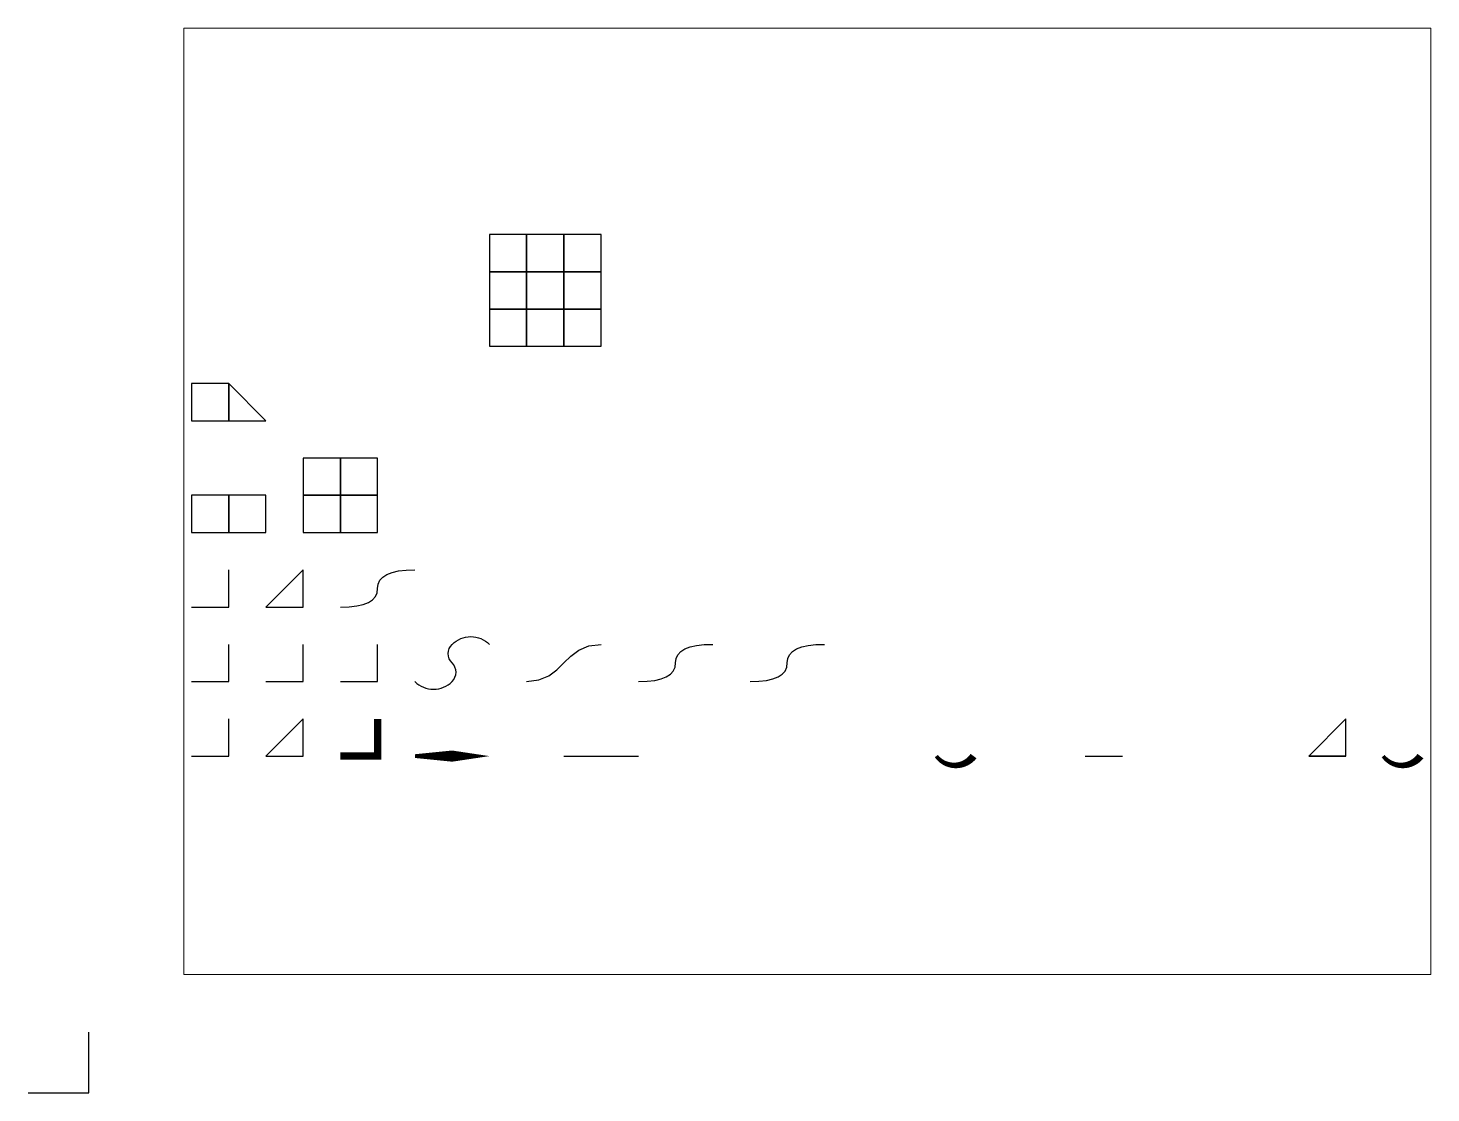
# Paper-space layout 'Layout1' of a CAD drawing. Header units: millimetres. Extents: x 0 to 231, y 0 to 176.
# The model-space entities are those that its viewports show. They can reach past a viewport. Long polylines and large blocks are cut down to what shows.
import ezdxf

# ---------------------------------------------------------------- set-up
doc = ezdxf.new("R2010")
doc.units = ezdxf.units.MM
doc.linetypes.add('DASHED', pattern=[19.05, 12.7, -6.35])
doc.layers.add('walls', color=3, linetype='Continuous')

msp = doc.modelspace()

# ---------------------------------------------------------------- linework, layer by layer
for points, format in [([(60, 20, 0.198912), (65, 17.93, 0.198912), (70, 20, 0.414214), (70, 25, -0.414214), (70, 30, -0.198912), (75, 32.07, -0.198912), (80, 30)], "xyb"), ([(200, 0, 1, 2, 0.5), (210, 0, 0, 0, 0), (220, 10, 0, 0, 0)], "xyseb"), ([(60, 0, 1, 3, 0), (70, 0, 3, 0, 0), (80, 0, 0, 0, 0)], "xyseb"), ([(320, 0, 1, 2, 0.5), (330, 0, 0, 0, 0)], "xyseb")]:
    msp.add_lwpolyline(points, format=format)
for points in [[(0, 20), (10, 20), (10, 30)], [(90, 20), (93.32, 20.43), (95.94, 21.56), (98.09, 23.16), (100, 25), (101.91, 26.84), (104.06, 28.44), (106.68, 29.57), (110, 30)], [(120, 20), (122.34, 20.08), (124.38, 20.31), (126.09, 20.7), (127.5, 21.25), (128.59, 21.95), (129.38, 22.81), (129.84, 23.83), (130, 25), (130.16, 26.17), (130.62, 27.19), (131.41, 28.05), (132.5, 28.75), (133.91, 29.3), (135.62, 29.69), (137.66, 29.92), (140, 30)], [(150, 20), (152.34, 20.08), (154.38, 20.31), (156.09, 20.7), (157.5, 21.25), (158.59, 21.95), (159.38, 22.81), (159.84, 23.83), (160, 25), (160.16, 26.17), (160.62, 27.19), (161.41, 28.05), (162.5, 28.75), (163.91, 29.3), (165.62, 29.69), (167.66, 29.92), (170, 30)], [(0, 0), (10, 0), (10, 10)], [(100, 0), (120, 0)]]:
    msp.add_lwpolyline(points)
at = {"linetype": 'DASHED', "flags": 128}
msp.add_lwpolyline([(40, 20), (50, 20), (50, 30)], dxfattribs=at)
msp.add_lwpolyline([(20, 0), (30, 0), (30, 10)], close=True)
at = {"const_width": 2}
msp.add_lwpolyline([(40, 0), (50, 0), (50, 10)], dxfattribs=at)
at = {"extrusion": (0, -1, 2e-16)}
msp.add_lwpolyline([(0, 0), (10, 0), (10, 10)], dxfattribs=at)
for points in [[(0, 40, 0), (10, 40, 1), (10, 50, 2)], [(40, 40, 0), (42.34, 40.08, 0.24), (44.38, 40.31, 0.47), (46.09, 40.7, 0.68), (47.5, 41.25, 0.88), (48.59, 41.95, 1.05), (49.38, 42.81, 1.22), (49.84, 43.83, 1.37), (50, 45, 1.5), (50.16, 46.17, 1.63), (50.62, 47.19, 1.78), (51.41, 48.05, 1.95), (52.5, 48.75, 2.12), (53.91, 49.3, 2.32), (55.62, 49.69, 2.53), (57.66, 49.92, 2.76), (60, 50, 3)]]:
    msp.add_polyline3d(points)
at = {"color": 2}
msp.add_polyline3d([(20, 40, 0), (30, 40, 1), (30, 50, 2)], close=True, dxfattribs=at)
at = {"layer": 'walls', "color": 1, "linetype": 'DASHED'}
msp.add_lwpolyline([(20, 20), (30, 20), (30, 30)], dxfattribs=at)
at = {"layer": 'walls'}
msp.add_polyline3d([(240, 0, 1), (250, 0, 2)], dxfattribs=at)

# ---------------------------------------------------------------- meshes
mesh = msp.add_polyface()
corners = [(0, 90), (10, 90), (10, 100), (0, 100), (20, 90)]
mesh.append_faces([[corners[k] for k in face] for face in [(0, 1, 2, 3)]])
mesh.append_faces([[corners[k] for k in face] for face in [(1, 4, 2)]], dxfattribs={"vtx0": -1})
mesh = msp.add_polyface()
corners = [(300, 0), (310, 0), (310, 10)]
mesh.append_faces([[corners[k] for k in face] for face in [(0, 1), (0, 1, 2)]])
mesh = msp.add_polymesh((4, 4), dxfattribs=dict(m_close=True, n_close=True))
for k, corner in enumerate([(80, 110), (90, 110, 1), (100, 110), (110, 110, 1), (80, 120, 1), (90, 120, 2), (100, 120, 1), (110, 120, 2), (80, 130), (90, 130, 1), (100, 130), (110, 130, 1), (80, 140, 1), (90, 140, 2), (100, 140, 1), (110, 140, 2)]):
    mesh.set_mesh_vertex(divmod(k, 4), corner)
mesh = msp.add_polymesh((3, 3))
for k, corner in enumerate([(30, 60), (40, 60, 1), (50, 60), (30, 70, 1), (40, 70, 2), (50, 70, 1), (30, 80), (40, 80, 1), (50, 80)]):
    mesh.set_mesh_vertex(divmod(k, 3), corner)
mesh = msp.add_polymesh((2, 3))
for k, corner in enumerate([(0, 60), (10, 60, 1), (20, 60), (0, 70, 1), (10, 70, 2), (20, 70, 1)]):
    mesh.set_mesh_vertex(divmod(k, 3), corner)

psp = doc.layouts.get("Layout1")

# ---------------------------------------------------------------- linework, layer by layer
psp.add_lwpolyline([(0, 0), (10, 0), (10, 10)])

# ---------------------------------------------------------------- viewports
at = {"layer": '0'}
psp.add_viewport(center=(128.5, 97.5), size=(205.6, 156), view_center_point=(165.4, 68.38), view_height=254.057, dxfattribs=at)

doc.saveas('drawing.dxf')
